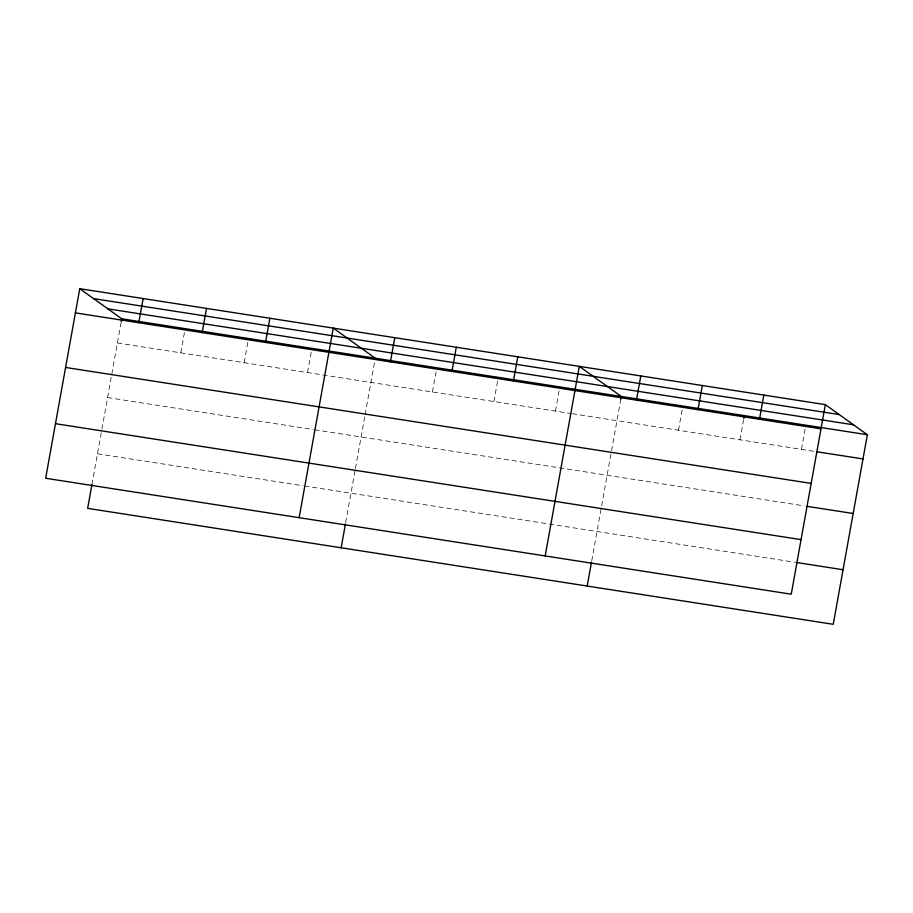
<?xml version="1.0" encoding="UTF-8"?>
<svg xmlns="http://www.w3.org/2000/svg" width="913" height="913" viewBox="0 0 913 913"><rect width="100%" height="100%" fill="white"/><g stroke="black" fill="none" stroke-linecap="round" stroke-linejoin="round"><path stroke-width="0.68" stroke-dasharray="4.57 3.42" d="M91.939 484.575L101.674 430.48M101.914 429.099L121.281 321.479M180.785 352.84L184.894 329.992M244.159 362.701L248.519 338.506M307.533 372.55L311.892 348.355M345.685 522.601L355.168 469.898M355.419 468.529L364.869 415.997M365.12 414.593L375.026 359.562M432.42 391.974L436.779 367.779M493.933 401.537L498.281 377.343M555.446 411.101L559.555 388.253M591.727 560.856L620.829 399.164M678.462 430.24L682.821 406.045M739.975 439.804L743.844 418.291M801.488 449.367L805.837 425.173M117.412 342.991L570.819 413.498M572.223 413.715L815.469 451.547M107.597 397.566L313.205 429.532M314.62 429.761L804.25 505.893M97.474 453.784L303.093 485.762M304.497 485.978L795.531 562.34"/><path stroke-width="1.37" d="M79.762 288.691L45.65 478.264L791.24 594.203L825.341 404.642L79.762 288.691L121.76 318.797L867.35 434.736L833.238 624.309L87.659 508.358L91.939 484.575M121.281 321.479L121.76 318.797M138.776 322.734L143.136 298.54M202.161 332.594L206.509 308.4M265.535 342.455L269.883 318.26M299.144 517.682L333.256 328.109L375.266 358.216M341.154 547.789L345.434 523.994M390.41 361.868L394.77 337.673M451.924 371.443L456.283 347.248M513.437 381.006L517.785 356.812M545.187 555.949L579.299 366.375L621.308 396.482L620.829 399.164M587.196 586.043L591.476 562.26M636.464 400.134L640.812 375.939M697.966 409.697L702.325 385.503M743.844 418.291L744.323 415.609M759.479 419.261L763.839 395.067M93.617 298.619L839.207 414.57M107.905 308.856L853.484 424.807M75.402 312.885L820.992 428.836M816.861 451.764L863.002 458.931M65.588 367.46L811.166 483.411M807.046 506.338L853.176 513.505M55.465 423.689L801.055 539.629M796.923 562.556L843.064 569.735M825.341 404.642L867.35 434.736"/></g></svg>
